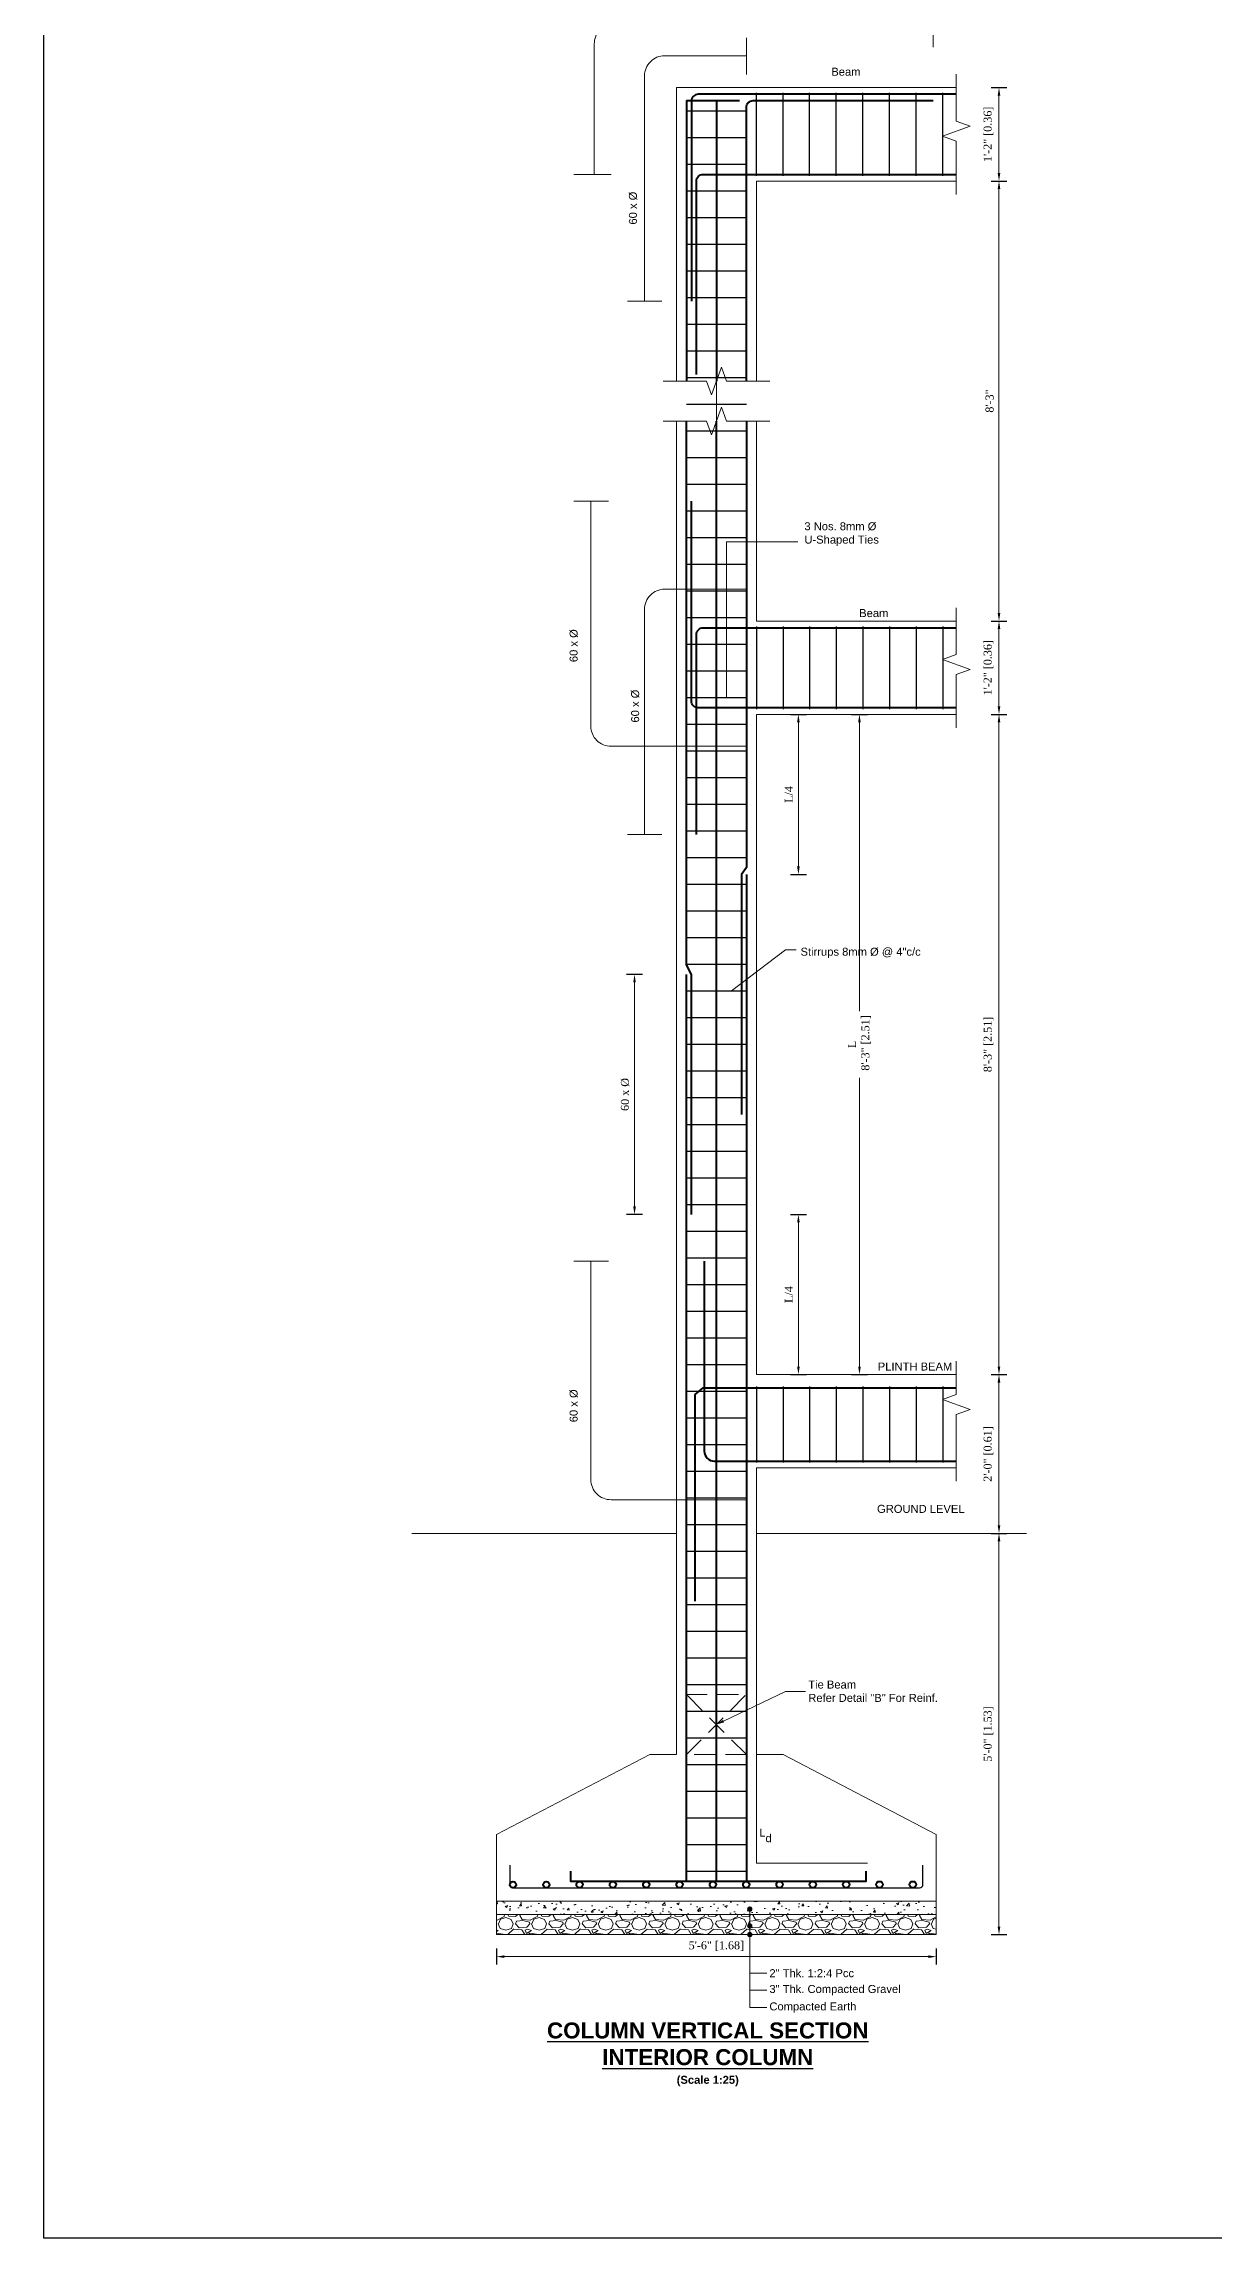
# Model space of a CAD drawing. Header units: feet. Extents: x 4160 to 31260, y -20219 to -1382.
# Drawn here: x 20557.9 to 20733.3, y -5559.2 to -5230.1 of the extents above; entities that cross this region are included whole.
import ezdxf
from ezdxf import colors
from ezdxf.entities.mleader import LeaderData, LeaderLine
from ezdxf.math import Vec2, Vec3

# ---------------------------------------------------------------- set-up
doc = ezdxf.new("R2010")
doc.units = ezdxf.units.FT
doc.header["$LTSCALE"] = 50
doc.header["$MEASUREMENT"] = 0
doc.header["$PDMODE"] = 34
doc.linetypes.add('HIDDEN', pattern=[0.375, 0.25, -0.125])
for name, color, linetype, lineweight in [('IES_WR_Dimension', 7, 'Continuous', 15), ('IES_WR_GL', 3, 'ORIGINAL_GL', 15), ('IES_WR_Hatch ANSI31', 8, 'Continuous', 15), ('IES_WR_Leader', 7, 'Continuous', 15), ('IES_WR_Rebar Concrete Line', 2, 'Continuous', 15), ('IES_WR_Rebar DIm Vertical', 7, 'Continuous', 9), ('IES_WR_Rebar-Main', 1, 'Continuous', 30), ('IES_WR_Stirrups', 6, 'Continuous', 25), ('IES_WR_Text Structure', 70, 'Continuous', 20), ('Reinforcement', 1, 'Continuous', 40), ('SES-REBARS', 1, 'Continuous', 40)]:
    doc.layers.add(name, color=color, linetype=linetype, lineweight=lineweight)
doc.layers.add('IES_WR_TEMPLATE-TITLE TEXT', color=7, linetype='Continuous')
doc.styles.add('arial', font='times.ttf')
doc.styles.add('Arial Annotation', font='arial.ttf', dxfattribs={"height": 0.06})
doc.styles.get("Standard").update_dxf_attribs({"font": 'arial.ttf'})
doc.linetypes.add('ORIGINAL_GL', pattern='A,10,-1,["V",Standard,S=2,R=180,X=1,Y=0],-1,0', length=12)
doc.dimstyles.new('SECS', dxfattribs={"dimtxt": 0.06, "dimasz": 0.06, "dimexe": 0.06, "dimexo": 0, "dimgap": 0.04, "dimtad": 1, "dimdec": 0, "dimzin": 3, "dimdsep": 46, "dimlunit": 4, "dimtxsty": 'arial', "dimcen": 1.25, "dimclrd": 256, "dimclrt": 3, "dimadec": 0, "dimazin": 0, "dimtfac": 1, "dimtdec": 0, "dimtix": 1, "dimtofl": 0, "dimtmove": 2, "dimatfit": 1, "dimfxl": 0.06, "dimfxlon": 1, "dimtolj": 1, "dimtzin": 0, "dimlwd": -1, "dimarcsym": 0})

# ---------------------------------------------------------------- blocks, each defined once
blk = doc.blocks.new('*D815')
at = {"layer": 'Defpoints', "color": 0, "ltscale": 10}
for p in [(20655.02, -5405.7), (20655.02, -5429.7), (20671.08, -5429.7)]:
    blk.add_point(p, dxfattribs=at)
at = {"layer": 'IES_WR_Dimension', "color": 0, "lineweight": -2, "ltscale": 10}
for p, q in [((20669.88, -5405.7), (20672.28, -5405.7)), ((20669.88, -5429.7), (20672.28, -5429.7))]:
    blk.add_line(p, q, dxfattribs=at)
at = {"layer": 'IES_WR_Dimension', "ltscale": 10}
blk.add_line((20671.08, -5406.9), (20671.08, -5428.5), dxfattribs=at)
for points in [[(20670.88, -5406.9), (20671.28, -5406.9), (20671.08, -5405.7)], [(20670.88, -5428.5), (20671.28, -5428.5), (20671.08, -5429.7)]]:
    blk.add_solid(points, dxfattribs=at)
at = {"layer": 'IES_WR_Dimension', "color": 3, "ltscale": 10, "insert": (20669.65, -5417.7), "char_height": 1.2, "attachment_point": 5, "rotation": 90, "style": 'arial'}
blk.add_mtext('\\A1;L/4', dxfattribs=at)
blk = doc.blocks.new('*D817')
at = {"layer": 'Defpoints', "color": 0, "ltscale": 10}
for p in [(20655.02, -5330.7), (20671.08, -5330.7), (20655.02, -5354.7)]:
    blk.add_point(p, dxfattribs=at)
at = {"layer": 'IES_WR_Dimension', "color": 0, "lineweight": -2, "ltscale": 10}
for p, q in [((20669.88, -5330.7), (20672.28, -5330.7)), ((20669.88, -5354.7), (20672.28, -5354.7))]:
    blk.add_line(p, q, dxfattribs=at)
at = {"layer": 'IES_WR_Dimension', "ltscale": 10}
blk.add_line((20671.08, -5353.5), (20671.08, -5331.9), dxfattribs=at)
for points in [[(20670.88, -5331.9), (20671.28, -5331.9), (20671.08, -5330.7)], [(20670.88, -5353.5), (20671.28, -5353.5), (20671.08, -5354.7)]]:
    blk.add_solid(points, dxfattribs=at)
at = {"layer": 'IES_WR_Dimension', "color": 3, "ltscale": 10, "insert": (20669.65, -5342.7), "char_height": 1.2, "attachment_point": 5, "rotation": 90, "style": 'arial'}
blk.add_mtext('\\A1;L/4', dxfattribs=at)
blk = doc.blocks.new('*D819')
at = {"layer": 'Defpoints', "color": 0, "ltscale": 10}
for p in [(20646.49, -5369.7), (20654.27, -5369.7), (20655.02, -5405.7)]:
    blk.add_point(p, dxfattribs=at)
at = {"layer": 'IES_WR_Dimension', "color": 0, "lineweight": -2, "ltscale": 10}
for p, q in [((20647.69, -5369.7), (20645.29, -5369.7)), ((20647.69, -5405.7), (20645.29, -5405.7))]:
    blk.add_line(p, q, dxfattribs=at)
at = {"layer": 'IES_WR_Dimension', "ltscale": 10}
blk.add_line((20646.49, -5404.5), (20646.49, -5370.9), dxfattribs=at)
for points in [[(20646.29, -5370.9), (20646.69, -5370.9), (20646.49, -5369.7)], [(20646.29, -5404.5), (20646.69, -5404.5), (20646.49, -5405.7)]]:
    blk.add_solid(points, dxfattribs=at)
at = {"layer": 'IES_WR_Dimension', "color": 3, "ltscale": 10, "insert": (20645.07, -5387.7), "char_height": 1.2, "attachment_point": 5, "rotation": 90, "style": 'arial'}
blk.add_mtext('\\A1;60 x %%C', dxfattribs=at)
blk = doc.blocks.new('*D821')
at = {"layer": 'Defpoints', "color": 0, "ltscale": 10}
for p in [(20675.75, -5330.7), (20680.24, -5330.7), (20671.46, -5429.7)]:
    blk.add_point(p, dxfattribs=at)
at = {"layer": 'IES_WR_Dimension', "color": 0, "lineweight": -2, "ltscale": 10}
for p, q in [((20679.04, -5330.7), (20681.44, -5330.7)), ((20679.04, -5429.7), (20681.44, -5429.7))]:
    blk.add_line(p, q, dxfattribs=at)
at = {"layer": 'IES_WR_Dimension', "ltscale": 10}
for p, q in [((20680.24, -5331.9), (20680.24, -5375.19)), ((20680.24, -5428.5), (20680.24, -5385.21))]:
    blk.add_line(p, q, dxfattribs=at)
for points in [[(20680.04, -5331.9), (20680.44, -5331.9), (20680.24, -5330.7)], [(20680.04, -5428.5), (20680.44, -5428.5), (20680.24, -5429.7)]]:
    blk.add_solid(points, dxfattribs=at)
at = {"layer": 'IES_WR_Dimension', "color": 3, "ltscale": 10, "insert": (20680.24, -5380.2), "char_height": 1.2, "attachment_point": 5, "rotation": 90, "style": 'arial'}
blk.add_mtext('\\A1;L\\P 8\'-3" [2.51]', dxfattribs=at)
blk = doc.blocks.new('*D823')
at = {"layer": 'Defpoints', "color": 0}
for p in [(20625.77, -5513.7), (20691.77, -5513.7), (20691.77, -5517.01)]:
    blk.add_point(p, dxfattribs=at)
at = {"layer": 'IES_WR_Dimension', "color": 0, "lineweight": -2}
for p, q in [((20625.77, -5515.81), (20625.77, -5518.21)), ((20691.77, -5515.81), (20691.77, -5518.21))]:
    blk.add_line(p, q, dxfattribs=at)
at = {"layer": 'IES_WR_Dimension'}
blk.add_line((20626.97, -5517.01), (20690.57, -5517.01), dxfattribs=at)
for points in [[(20626.97, -5516.81), (20626.97, -5517.21), (20625.77, -5517.01)], [(20690.57, -5516.81), (20690.57, -5517.21), (20691.77, -5517.01)]]:
    blk.add_solid(points, dxfattribs=at)
at = {"layer": 'IES_WR_Dimension', "color": 3, "insert": (20658.77, -5515.43), "char_height": 1.2, "attachment_point": 5, "style": 'arial'}
blk.add_mtext('\\A1;5\'-6" [1.68]', dxfattribs=at)
blk = doc.blocks.new('REBAR CUT')
at = {"layer": 'Reinforcement'}
blk.add_circle((0, 0), 0.024, dxfattribs=at)
blk = doc.blocks.new('*U351')
at = {"xscale": 20, "yscale": 20, "zscale": 20, "rotation": 359.9813731631402}
blk.add_blockref('REBAR CUT', (0, 0), dxfattribs=at)
blk = doc.blocks.new('*U344')
at = {"color": 0, "linetype": 'ByBlock', "lineweight": -2, "transparency": 16777216, "rotation": 0.0186268368374258}
for p in [(616.11, 100.88), (621.11, 100.88), (626.11, 100.89), (631.11, 100.89), (636.11, 100.89), (641.11, 100.89), (646.11, 100.89), (651.11, 100.89), (656.11, 100.9), (661.11, 100.9), (666.11, 100.9), (671.11, 100.9), (676.11, 100.9)]:
    blk.add_blockref('*U351', p, dxfattribs=at)
blk = doc.blocks.new('_Dot')
at = {"color": 0, "linetype": 'ByBlock', "lineweight": -2}
blk.add_line((-0.5, 0), (-1, 0), dxfattribs=at)
at = {"color": 0, "linetype": 'ByBlock', "const_width": 0.5}
blk.add_lwpolyline([(-0.25, 0, 1), (0.25, 0, 1)], format="xyb", close=True, dxfattribs=at)
blk = doc.blocks.new('*D825')
at = {"layer": 'Defpoints', "color": 0}
for p in [(20652.77, -5453.53), (20652.77, -5513.7), (20701.18, -5513.7)]:
    blk.add_point(p, dxfattribs=at)
at = {"layer": 'IES_WR_Dimension', "color": 0, "lineweight": -2}
for p, q in [((20699.98, -5453.53), (20702.38, -5453.53)), ((20699.98, -5513.7), (20702.38, -5513.7))]:
    blk.add_line(p, q, dxfattribs=at)
at = {"layer": 'IES_WR_Dimension'}
blk.add_line((20701.18, -5454.73), (20701.18, -5512.5), dxfattribs=at)
for points in [[(20700.98, -5454.73), (20701.38, -5454.73), (20701.18, -5453.53)], [(20700.98, -5512.5), (20701.38, -5512.5), (20701.18, -5513.7)]]:
    blk.add_solid(points, dxfattribs=at)
at = {"layer": 'IES_WR_Dimension', "color": 3, "insert": (20699.6, -5483.62), "char_height": 1.2, "attachment_point": 5, "rotation": 90, "style": 'arial'}
blk.add_mtext('\\A1;5\'-0" [1.53]', dxfattribs=at)
blk = doc.blocks.new('*D827')
at = {"layer": 'Defpoints', "color": 0}
for p in [(20694.77, -5429.7), (20701.18, -5429.7), (20652.77, -5453.53)]:
    blk.add_point(p, dxfattribs=at)
at = {"layer": 'IES_WR_Dimension', "color": 0, "lineweight": -2}
for p, q in [((20699.98, -5429.7), (20702.38, -5429.7)), ((20699.98, -5453.53), (20702.38, -5453.53))]:
    blk.add_line(p, q, dxfattribs=at)
at = {"layer": 'IES_WR_Dimension'}
blk.add_line((20701.18, -5452.33), (20701.18, -5430.9), dxfattribs=at)
for points in [[(20700.98, -5430.9), (20701.38, -5430.9), (20701.18, -5429.7)], [(20700.98, -5452.33), (20701.38, -5452.33), (20701.18, -5453.53)]]:
    blk.add_solid(points, dxfattribs=at)
at = {"layer": 'IES_WR_Dimension', "color": 3, "insert": (20699.6, -5441.62), "char_height": 1.2, "attachment_point": 5, "rotation": 90, "style": 'arial'}
blk.add_mtext('\\A1;2\'-0" [0.61]', dxfattribs=at)
blk = doc.blocks.new('*D829')
at = {"layer": 'Defpoints', "color": 0}
for p in [(20694.77, -5330.7), (20701.18, -5330.7), (20694.77, -5429.7)]:
    blk.add_point(p, dxfattribs=at)
at = {"layer": 'IES_WR_Dimension', "color": 0, "lineweight": -2}
for p, q in [((20699.98, -5330.7), (20702.38, -5330.7)), ((20699.98, -5429.7), (20702.38, -5429.7))]:
    blk.add_line(p, q, dxfattribs=at)
at = {"layer": 'IES_WR_Dimension'}
blk.add_line((20701.18, -5428.5), (20701.18, -5331.9), dxfattribs=at)
for points in [[(20700.98, -5331.9), (20701.38, -5331.9), (20701.18, -5330.7)], [(20700.98, -5428.5), (20701.38, -5428.5), (20701.18, -5429.7)]]:
    blk.add_solid(points, dxfattribs=at)
at = {"layer": 'IES_WR_Dimension', "color": 3, "insert": (20699.6, -5380.2), "char_height": 1.2, "attachment_point": 5, "rotation": 90, "style": 'arial'}
blk.add_mtext('\\A1;8\'-3" [2.51]', dxfattribs=at)
blk = doc.blocks.new('*D831')
at = {"layer": 'Defpoints', "color": 0}
for p in [(20694.77, -5316.7), (20701.18, -5316.7), (20694.77, -5330.7)]:
    blk.add_point(p, dxfattribs=at)
at = {"layer": 'IES_WR_Dimension', "color": 0, "lineweight": -2}
for p, q in [((20699.98, -5316.7), (20702.38, -5316.7)), ((20699.98, -5330.7), (20702.38, -5330.7))]:
    blk.add_line(p, q, dxfattribs=at)
at = {"layer": 'IES_WR_Dimension'}
blk.add_line((20701.18, -5329.5), (20701.18, -5317.9), dxfattribs=at)
for points in [[(20700.98, -5317.9), (20701.38, -5317.9), (20701.18, -5316.7)], [(20700.98, -5329.5), (20701.38, -5329.5), (20701.18, -5330.7)]]:
    blk.add_solid(points, dxfattribs=at)
at = {"layer": 'IES_WR_Dimension', "color": 3, "insert": (20699.6, -5323.7), "char_height": 1.2, "attachment_point": 5, "rotation": 90, "style": 'arial'}
blk.add_mtext('\\A1;1\'-2" [0.36]', dxfattribs=at)
blk = doc.blocks.new('*D833')
at = {"layer": 'Defpoints', "color": 0}
for p in [(20694.77, -5250.7), (20701.18, -5250.7), (20694.77, -5316.7)]:
    blk.add_point(p, dxfattribs=at)
at = {"layer": 'IES_WR_Dimension', "color": 0, "lineweight": -2}
for p, q in [((20699.98, -5250.7), (20702.38, -5250.7)), ((20699.98, -5316.7), (20702.38, -5316.7))]:
    blk.add_line(p, q, dxfattribs=at)
at = {"layer": 'IES_WR_Dimension'}
blk.add_line((20701.18, -5315.5), (20701.18, -5251.9), dxfattribs=at)
for points in [[(20700.98, -5251.9), (20701.38, -5251.9), (20701.18, -5250.7)], [(20700.98, -5315.5), (20701.38, -5315.5), (20701.18, -5316.7)]]:
    blk.add_solid(points, dxfattribs=at)
at = {"layer": 'IES_WR_Dimension', "color": 3, "insert": (20699.77, -5283.7), "char_height": 1.2, "attachment_point": 5, "rotation": 90, "style": 'arial'}
blk.add_mtext('\\A1;8\'-3"', dxfattribs=at)
blk = doc.blocks.new('*D835')
at = {"layer": 'Defpoints', "color": 0}
for p in [(20694.77, -5236.7), (20701.18, -5236.7), (20694.77, -5250.7)]:
    blk.add_point(p, dxfattribs=at)
at = {"layer": 'IES_WR_Dimension', "color": 0, "lineweight": -2}
for p, q in [((20699.98, -5236.7), (20702.38, -5236.7)), ((20699.98, -5250.7), (20702.38, -5250.7))]:
    blk.add_line(p, q, dxfattribs=at)
at = {"layer": 'IES_WR_Dimension'}
blk.add_line((20701.18, -5249.5), (20701.18, -5237.9), dxfattribs=at)
for points in [[(20700.98, -5237.9), (20701.38, -5237.9), (20701.18, -5236.7)], [(20700.98, -5249.5), (20701.38, -5249.5), (20701.18, -5250.7)]]:
    blk.add_solid(points, dxfattribs=at)
at = {"layer": 'IES_WR_Dimension', "color": 3, "insert": (20699.6, -5243.7), "char_height": 1.2, "attachment_point": 5, "rotation": 90, "style": 'arial'}
blk.add_mtext('\\A1;1\'-2" [0.36]', dxfattribs=at)
blk = doc.blocks.new('*U345')
at = {"layer": 'IES_WR_Stirrups'}
blk.add_lwpolyline([(0, 4.5), (0, -4.5)], dxfattribs=at)
blk = doc.blocks.new('*U346')
at = {"layer": 'IES_WR_Rebar Concrete Line', "color": 0, "linetype": 'ByBlock', "lineweight": -2, "transparency": 16777216, "rotation": 90}
for p in [(20658.77, -5240.18), (20658.77, -5244.18), (20658.77, -5248.18), (20658.77, -5252.18), (20658.77, -5256.18), (20658.77, -5260.18), (20658.77, -5264.18), (20658.77, -5268.18), (20658.77, -5272.18), (20658.77, -5276.18), (20658.77, -5280.18), (20658.77, -5284.18), (20658.77, -5288.18), (20658.77, -5292.18), (20658.77, -5296.18), (20658.77, -5300.18), (20658.77, -5304.18), (20658.77, -5308.18), (20658.77, -5312.18), (20658.77, -5316.18), (20658.77, -5320.18), (20658.77, -5324.18), (20658.77, -5328.18), (20658.77, -5332.18), (20658.77, -5336.18), (20658.77, -5340.18), (20658.77, -5344.18), (20658.77, -5348.18), (20658.77, -5352.18), (20658.77, -5356.18), (20658.77, -5360.18), (20658.77, -5364.18), (20658.77, -5368.18), (20658.77, -5372.18), (20658.77, -5376.18), (20658.77, -5380.18), (20658.77, -5384.18), (20658.77, -5388.18), (20658.77, -5392.18), (20658.77, -5396.18), (20658.77, -5400.18), (20658.77, -5404.18), (20658.77, -5408.18), (20658.77, -5412.18), (20658.77, -5416.18), (20658.77, -5420.18), (20658.77, -5424.18), (20658.77, -5428.18), (20658.77, -5432.18), (20658.77, -5436.18), (20658.77, -5440.18), (20658.77, -5444.18), (20658.77, -5448.18), (20658.77, -5452.18), (20658.77, -5456.18), (20658.77, -5460.18), (20658.77, -5464.18), (20658.77, -5468.18), (20658.77, -5472.18), (20658.77, -5476.18), (20658.77, -5480.18), (20658.77, -5484.18), (20658.77, -5488.18), (20658.77, -5492.18), (20658.77, -5496.18), (20658.77, -5500.18), (20658.77, -5504.18)]:
    blk.add_blockref('*U345', p, dxfattribs=at)

msp = doc.modelspace()

# ---------------------------------------------------------------- hatches: boundary and pattern name
at = {"layer": 'IES_WR_Hatch ANSI31'}
h = msp.add_hatch(dxfattribs=at)
h.set_pattern_fill('AR-CONC', color=256, scale=0.025)
h.set_pattern_definition([(50, (20012.1372, -5607.1023), (3.586301, -0.313761), [0.375, -4.125]), (355, (20012.1372, -5607.1023), (-0.693757, 3.76096), [0.3, -3.3]), (100.45144, (20012.436, -5607.1284), (2.892544, 3.4472), [0.3187, -3.50571]), (46.1842, (20012.1372, -5606.1023), (5.336207, -0.827596), [0.5625, -6.1875]), (96.6356, (20012.582, -5606.171), (4.67331, 4.870593), [0.47805, -5.25857]), (351.1842, (20012.137, -5606.102), (4.67331, 4.870593), [0.45, -4.95]), (21, (20012.6372, -5606.3523), (2.984535, -2.013094), [0.375, -4.125]), (326, (20012.6372, -5606.3523), (1.216577, 3.62575), [0.3, -3.3]), (71.45144, (20012.886, -5606.52), (4.201112, 1.612656), [0.3187, -3.50571]), (37.5, (20012.1372, -5607.1023), (0.0607993, 1.6644693), [0, -3.26, 0, -3.35, 0, -3.3125]), (7.5, (20012.1372, -5607.1023), (1.3153477, 1.9720586), [0, -1.91, 0, -3.185, 0, -1.2625]), (327.5, (20011.0222, -5607.1023), (2.6691122, -0.1127744), [0, -1.25, 0, -3.9, 0, -5.175]), (317.5, (20010.5222, -5607.1023), (2.915931, 0.500525), [0, -1.625, 0, -2.59, 0, -3.675])])
h.paths.add_polyline_path([(20625.77, -5508.7), (20625.77, -5510.7), (20691.77, -5510.7), (20691.77, -5508.7)])
h = msp.add_hatch(dxfattribs=at)
h.set_pattern_fill('GRAVEL', color=256, scale=0.25)
h.set_pattern_definition([(228.01279, (20015.73724, -5602.10225), (-40, -45), [0.67268, -66.59544]), (184.96974, (20015.28724, -5602.60225), (60, 5), [1.15434, -114.279624]), (132.510447, (20014.13724, -5602.70225), (50, -55), [0.81394, -80.580163]), (267.27369, (20012.18724, -5603.95225), (5, 100), [1.05119, -104.06779]), (292.833654, (20012.13724, -5605.00225), (-25, 60), [1.030775, -102.046866]), (357.27369, (20012.53724, -5605.95225), (-100, 5), [1.05119, -104.06779]), (37.69424, (20013.58724, -5606.00225), (-65, -50), [1.390145, -137.624243]), (72.255328, (20014.68724, -5605.15225), (35, 110), [1.31244, -129.931607]), (121.429566, (20015.08724, -5603.90225), (-40, 65), [1.05475, -104.420366]), (175.23636, (20014.53724, -5603.00225), (55, -5), [1.20416, -59.003813]), (222.397438, (20013.33724, -5602.90225), (-60, -55), [1.55724, -154.166875]), (138.814075, (20017.13724, -5604.00225), (-35, 30), [0.531505, -52.619224]), (171.469234, (20016.73724, -5603.65225), (65, -10), [1.011185, -100.107557]), (225, (20015.7372, -5603.5023), (-6e-16, -5), [0.707105, -6.363963]), (203.19859, (20015.38724, -5602.90225), (25, 10), [0.38079, -37.698076]), (291.80141, (20015.0372, -5603.05225), (-5, 15), [0.538515, -26.38731]), (30.96376, (20015.2372, -5603.55225), (15, 10), [0.874645, -28.280114]), (161.56505, (20015.9872, -5603.1023), (10, -5), [0.632455, -15.178933]), (16.38954, (20012.13724, -5603.05225), (50, 15), [0.886, -87.714226]), (70.346176, (20012.98724, -5602.80225), (-20, -55), [0.743305, -73.58704]), (293.19859, (20015.98724, -5602.10225), (-10, 25), [0.761575, -37.31729]), (343.61046, (20016.28724, -5602.80225), (-50, 15), [0.886, -87.714226]), (339.44395, (20012.13724, -5606.15225), (-25, 10), [0.8544, -41.86562]), (294.77514, (20012.93724, -5606.45225), (-25, 55), [0.71589, -70.873215]), (66.80141, (20016.03724, -5607.10225), (10, 25), [0.761575, -37.31729]), (17.354025, (20016.33724, -5606.40225), (-65, -20), [0.838155, -82.977118]), (69.44395, (20013.58724, -5607.10225), (-10, -25), [0.4272, -42.29282]), (101.30993, (20015.7372, -5607.1023), (-5, 20), [0.25495, -25.240148]), (165.96376, (20015.6872, -5606.8523), (15, -5), [1.030775, -19.584753]), (186.009006, (20014.68724, -5606.60225), (50, 5), [0.95525, -94.569616]), (303.69007, (20015.2372, -5604.0023), (-5, 10), [0.72111, -17.306646]), (353.157227, (20015.63724, -5604.60225), (85, -10), [1.25897, -124.637813]), (60.945396, (20016.88724, -5604.75225), (-20, -35), [0.51478, -50.96337]), (90, (20017.137, -5604.3023), (-5, 5), [0.3, -4.7]), (120.25644, (20014.58724, -5606.45225), (20, -35), [0.69462, -68.7676]), (48.01279, (20014.23724, -5605.85225), (40, 45), [1.34536, -65.92276]), (0, (20015.137, -5604.8523), (5, 5), [1.3, -3.7]), (325.304846, (20016.43724, -5604.85225), (50, -35), [0.79057, -78.26637]), (254.0546, (20017.08724, -5605.30225), (-5, -20), [0.72801, -35.67254]), (207.645975, (20016.88724, -5606.00225), (-95, -50), [1.185325, -117.34737]), (175.42608, (20015.83724, -5606.55225), (-65, 5), [1.253995, -124.145367])])
h.paths.add_polyline_path([(20625.77, -5510.7), (20625.77, -5513.7), (20691.77, -5513.7), (20691.77, -5510.7)])

# ---------------------------------------------------------------- linework, layer by layer
msp.add_lwpolyline([(20557.86, -4450.23), (21588.11, -4450.23), (21588.11, -5559.22), (20557.86, -5559.22)], close=True)
at = {"layer": 'IES_WR_Dimension'}
msp.add_lwpolyline([(20664.77, -5486.7), (20664.77, -5503.01), (20681.43, -5503.01)], dxfattribs=at)
at = {"layer": 'IES_WR_GL', "ltscale": 0.05}
for points in [[(20613.09, -5453.53), (20652.77, -5453.53)], [(20664.77, -5453.53), (20705.33, -5453.53)]]:
    msp.add_lwpolyline(points, dxfattribs=at)
at = {"layer": 'IES_WR_Rebar Concrete Line'}
for p, q in [((20652.77, -5236.7), (20652.77, -5280.7)), ((20652.77, -5236.7), (20694.77, -5236.7)), ((20664.77, -5236.7), (20694.77, -5236.7)), ((20664.77, -5250.7), (20694.77, -5250.7)), ((20664.77, -5250.7), (20664.77, -5280.7)), ((20652.77, -5453.53), (20652.77, -5286.7)), ((20664.77, -5316.7), (20664.77, -5286.7)), ((20664.77, -5316.7), (20694.77, -5316.7)), ((20664.77, -5429.7), (20664.77, -5330.7)), ((20664.77, -5330.7), (20694.77, -5330.7)), ((20664.77, -5330.7), (20694.77, -5330.7)), ((20664.77, -5429.7), (20694.77, -5429.7)), ((20664.77, -5486.7), (20664.77, -5443.7)), ((20664.77, -5443.7), (20694.77, -5443.7))]:
    msp.add_line(p, q, dxfattribs=at)
for points in [[(20694.77, -5252.7), (20694.77, -5244.7), (20692.71, -5243.95), (20696.83, -5242.45), (20694.77, -5241.7), (20694.77, -5234.7)], [(20658.77, -5504.18), (20658.77, -5238.65)], [(20650.77, -5280.7), (20657.27, -5280.7), (20658.02, -5282.76), (20659.52, -5278.64), (20660.27, -5280.7), (20666.77, -5280.7)], [(20666.77, -5286.7), (20660.27, -5286.7), (20659.52, -5284.64), (20658.02, -5288.76), (20657.27, -5286.7), (20650.77, -5286.7)], [(20694.77, -5314.7), (20694.77, -5321.7), (20692.71, -5322.45), (20696.83, -5323.95), (20694.77, -5324.7), (20694.77, -5332.7)], [(20694.77, -5427.7), (20694.77, -5432.7), (20692.71, -5433.45), (20696.83, -5434.95), (20694.77, -5435.7), (20694.77, -5445.7)], [(20652.77, -5453.53), (20652.77, -5486.7), (20648.77, -5486.7), (20625.77, -5498.7), (20625.77, -5508.7), (20691.77, -5508.7), (20691.77, -5498.7), (20668.77, -5486.7), (20664.77, -5486.7), (20664.77, -5453.53)], [(20625.77, -5508.7), (20691.77, -5508.7)], [(20625.77, -5508.7), (20625.77, -5513.7)], [(20691.77, -5513.7), (20691.77, -5508.7)], [(20625.77, -5510.7), (20691.77, -5510.7)], [(20625.77, -5513.7), (20691.77, -5513.7)]]:
    msp.add_lwpolyline(points, dxfattribs=at)
at = {"layer": 'IES_WR_Rebar Concrete Line', "linetype": 'HIDDEN', "ltscale": 0.25}
msp.add_lwpolyline([(20663.27, -5486.7), (20654.27, -5486.7), (20654.27, -5477.7), (20663.27, -5477.7)], close=True, dxfattribs=at)
for points in [[(20663.27, -5486.7), (20654.27, -5477.7)], [(20654.27, -5486.7), (20663.27, -5477.7)]]:
    msp.add_lwpolyline(points, dxfattribs=at)
at = {"layer": 'IES_WR_Rebar DIm Vertical', "ltscale": 10}
for p, q in [((20691.28, -5230.62), (20691.28, -5225.86)), ((20663.27, -5234.75), (20663.27, -5229.21)), ((20642.97, -5249.7), (20637.37, -5249.7)), ((20650.61, -5268.7), (20645.42, -5268.7)), ((20642.57, -5298.7), (20637.38, -5298.7)), ((20650.61, -5348.7), (20645.42, -5348.7)), ((20642.57, -5412.7), (20637.38, -5412.7))]:
    msp.add_line(p, q, dxfattribs=at)
for points in [[(20640.45, -5249.7), (20640.45, -5230.16, -0.414214), (20643.48, -5227.13), (20688.53, -5227.13)], [(20647.99, -5268.7), (20647.99, -5234.94, -0.414214), (20651.01, -5231.92), (20663.27, -5231.92)], [(20639.94, -5298.7), (20639.94, -5332.46, 0.414214), (20642.97, -5335.48), (20655.23, -5335.48)], [(20647.99, -5348.7), (20647.99, -5314.94, -0.414214), (20651.01, -5311.92), (20663.27, -5311.92)], [(20639.94, -5412.7), (20639.94, -5445.46, 0.414214), (20642.97, -5448.48), (20655.23, -5448.48)]]:
    msp.add_lwpolyline(points, format="xyb", dxfattribs=at)
at = {"layer": 'IES_WR_Rebar-Main'}
msp.add_lwpolyline([(20627.77, -5503.31), (20627.77, -5506.2, 0.414214), (20628.27, -5506.7), (20689.27, -5506.7, 0.414214), (20689.77, -5506.2), (20689.77, -5503.31)], format="xyb", dxfattribs=at)
at = {"layer": 'IES_WR_Stirrups'}
for p, q in [((20664.77, -5249.9), (20664.77, -5237.5)), ((20668.77, -5249.9), (20668.77, -5237.5)), ((20672.77, -5249.9), (20672.77, -5237.5)), ((20676.77, -5249.9), (20676.77, -5237.5)), ((20680.77, -5249.9), (20680.77, -5237.5)), ((20684.77, -5249.9), (20684.77, -5237.5)), ((20688.77, -5249.9), (20688.77, -5237.5)), ((20692.77, -5249.9), (20692.77, -5237.5)), ((20664.77, -5317.5), (20664.77, -5329.9)), ((20668.77, -5317.5), (20668.77, -5329.9)), ((20672.77, -5317.5), (20672.77, -5329.9)), ((20676.77, -5317.5), (20676.77, -5329.9)), ((20680.77, -5317.5), (20680.77, -5329.9)), ((20684.77, -5317.5), (20684.77, -5329.9)), ((20688.77, -5317.5), (20688.77, -5329.9)), ((20692.77, -5317.5), (20692.77, -5329.9)), ((20664.77, -5431.5), (20664.77, -5442.9)), ((20668.77, -5431.5), (20668.77, -5442.9)), ((20672.77, -5431.5), (20672.77, -5442.9)), ((20676.77, -5431.5), (20676.77, -5442.9)), ((20680.77, -5431.5), (20680.77, -5442.9)), ((20684.77, -5431.5), (20684.77, -5442.9)), ((20688.77, -5431.5), (20688.77, -5442.9)), ((20692.77, -5431.5), (20692.77, -5442.9))]:
    msp.add_line(p, q, dxfattribs=at)
at = {"layer": 'SES-REBARS', "ltscale": 10}
for p, q in [((20658.77, -5238.65), (20658.77, -5280.7)), ((20658.77, -5429.7), (20658.77, -5286.7)), ((20656.96, -5412.7), (20656.96, -5441.2)), ((20658.77, -5505.68), (20658.77, -5429.7)), ((20658.46, -5442.7), (20694.77, -5442.7))]:
    msp.add_line(p, q, dxfattribs=at)
for points in [[(20654.27, -5238.65), (20654.27, -5280.7)], [(20654.27, -5238.65), (20662.26, -5238.65)], [(20655.02, -5405.7), (20655.02, -5369.7), (20654.27, -5368.27), (20654.27, -5286.7)], [(20663.27, -5286.7), (20663.27, -5353.67)], [(20663.27, -5353.67), (20662.52, -5354.7), (20662.52, -5390.7)], [(20663.27, -5354.7), (20663.27, -5429.7)], [(20654.27, -5429.7), (20654.27, -5369.7)], [(20636.88, -5504.18), (20636.88, -5505.68), (20654.27, -5505.68), (20654.27, -5429.7)], [(20663.27, -5429.7), (20663.27, -5505.68), (20681.27, -5505.68), (20681.27, -5504.18)], [(20655.61, -5463.7), (20655.61, -5432.71), (20656.78, -5431.7), (20694.77, -5431.7)], [(20654.27, -5505.68), (20663.27, -5505.68)]]:
    msp.add_lwpolyline(points, dxfattribs=at)
for points in [[(20694.77, -5237.7), (20656.03, -5237.7, 0.414214), (20655.02, -5238.71), (20655.02, -5268.7)], [(20663.27, -5280.7), (20663.27, -5239.66, -0.414214), (20664.28, -5238.65), (20691.28, -5238.65)], [(20655.77, -5279.7), (20655.77, -5250.71, -0.414214), (20656.78, -5249.7), (20694.77, -5249.7)], [(20694.77, -5329.7), (20656.03, -5329.7, -0.414214), (20655.02, -5328.69), (20655.02, -5298.7)], [(20655.77, -5348.7), (20655.77, -5318.71, -0.414214), (20656.78, -5317.7), (20694.77, -5317.7)]]:
    msp.add_lwpolyline(points, format="xyb", dxfattribs=at)
msp.add_arc((20658.46, -5441.2), 1.5, 180, 270, dxfattribs=at)

# ---------------------------------------------------------------- block references
msp.add_blockref('*U344', (20012.14, -5607.1))
at = {"layer": 'IES_WR_Rebar Concrete Line'}
msp.add_blockref('*U346', (0, 0), dxfattribs=at)

# ---------------------------------------------------------------- texts
at = {"layer": 'IES_WR_TEMPLATE-TITLE TEXT', "insert": (20626.79, -5526.88), "char_height": 2.4, "width": 61.3817, "attachment_point": 1, "style": 'Arial Annotation'}
msp.add_mtext('\\pxqc;{\\fArial|b1|i0|c0|p34;\\LCOLUMN VERTICAL SECTION\\PINTERIOR COLUMN\\P\\H0.5x;\\l(Scale 1:25)}', dxfattribs=at)
at = {"layer": 'IES_WR_Text Structure', "ltscale": 10, "style": 'Arial Annotation'}
for s, p in [('Beam', (20676.02, -5234.91)), ('Beam', (20680.2, -5316.1)), ('Stirrups 8mm %%C @ 4"c/c', (20671.4, -5366.89)), ('PLINTH BEAM', (20682.99, -5429.1))]:
    msp.add_text(s, height=1.2, dxfattribs=at).set_placement(p)
for p in [(20646.85, -5257.23), (20637.95, -5322.86), (20647.18, -5331.92), (20637.95, -5436.86)]:
    msp.add_text('60 x %%C', height=1.2, rotation=90, dxfattribs=at).set_placement(p)
at = {"layer": 'IES_WR_Text Structure', "ltscale": 10, "insert": (20671.98, -5301.88), "char_height": 1.2, "attachment_point": 1, "style": 'Arial Annotation'}
msp.add_mtext('3 Nos. 8mm %%C\\PU-Shaped Ties', dxfattribs=at)
at = {"layer": 'IES_WR_Text Structure', "insert": (20682.88, -5449.25), "char_height": 1.2, "width": 13.8698, "attachment_point": 1, "line_spacing_factor": 2.308213, "style": 'Arial Annotation'}
msp.add_mtext('GROUND LEVEL', dxfattribs=at)
at = {"layer": 'IES_WR_Text Structure', "insert": (20666.14, -5498.82), "char_height": 1.2, "attachment_point": 5, "style": 'Arial Annotation'}
msp.add_mtext('\\A1;L{\\S^ d;}', dxfattribs=at)

# ---------------------------------------------------------------- dimensions: what is measured, and where the dimension line sits
at = {"layer": 'IES_WR_Dimension'}
for base, p1, p2, picture, middle in [((20701.18, -5236.7), (20694.77, -5250.7), (20694.77, -5236.7), '*D835', (20699.6, -5243.7)), ((20701.18, -5316.7), (20694.77, -5330.7), (20694.77, -5316.7), '*D831', (20699.6, -5323.7)), ((20701.18, -5330.7), (20694.77, -5429.7), (20694.77, -5330.7), '*D829', (20699.6, -5380.2)), ((20701.18, -5429.7), (20652.77, -5453.53), (20694.77, -5429.7), '*D827', (20699.6, -5441.62)), ((20701.18, -5513.7), (20652.77, -5453.53), (20652.77, -5513.7), '*D825', (20699.6, -5483.62))]:
    dim = msp.add_linear_dim(base=base, p1=p1, p2=p2, angle=90, dimstyle='SECS', override={"dimscale": 0, "dimtix": 1, "dimtofl": 0, "dimtmove": 2, "dimatfit": 1}, dxfattribs=at)
    dim.commit()
    dim.dimension.update_dxf_attribs({"geometry": picture, "text_midpoint": middle})
dim = msp.add_linear_dim(base=(20701.18, -5250.7), p1=(20694.77, -5316.7), p2=(20694.77, -5250.7), angle=90, text='8\'-3"', dimstyle='SECS', override={"dimscale": 0, "dimtix": 1, "dimtofl": 0, "dimtmove": 2, "dimatfit": 1}, dxfattribs=at)
dim.commit()
dim.dimension.update_dxf_attribs({"geometry": '*D833', "text_midpoint": (20699.77, -5283.7)})
at = {"layer": 'IES_WR_Dimension', "ltscale": 10}
for base, p1, p2, angle, text, picture, middle in [((20671.08, -5330.7), (20655.02, -5354.7), (20655.02, -5330.7), 270, 'L/4', '*D817', (20669.65, -5342.7)), ((20646.49, -5369.7), (20655.02, -5405.7), (20654.27, -5369.7), 90, '60 x %%C', '*D819', (20645.07, -5387.7)), ((20671.08, -5429.7), (20655.02, -5405.7), (20655.02, -5429.7), 90, 'L/4', '*D815', (20669.65, -5417.7))]:
    dim = msp.add_linear_dim(base=base, p1=p1, p2=p2, angle=angle, text=text, dimstyle='SECS', override={"dimscale": 0, "dimtix": 1, "dimtofl": 0, "dimtmove": 2, "dimatfit": 1}, dxfattribs=at)
    dim.commit()
    dim.dimension.update_dxf_attribs({"geometry": picture, "text_midpoint": middle})
dim = msp.add_linear_dim(base=(20680.24, -5330.7), p1=(20671.46, -5429.7), p2=(20675.75, -5330.7), angle=90, text='L\\P <>', dimstyle='SECS', override={"dimscale": 0, "dimtix": 1, "dimtofl": 0, "dimtmove": 2, "dimatfit": 1}, dxfattribs=at)
dim.commit()
dim.dimension.update_dxf_attribs({"geometry": '*D821', "text_midpoint": (20680.24, -5380.2), "dimtype": 160})
at = {"layer": 'IES_WR_Dimension'}
dim = msp.add_linear_dim(base=(20691.77, -5517.01), p1=(20625.77, -5513.7), p2=(20691.77, -5513.7), dimstyle='SECS', override={"dimscale": 0, "dimtix": 1, "dimtofl": 0, "dimtmove": 2, "dimatfit": 1}, dxfattribs=at)
dim.commit()
dim.dimension.update_dxf_attribs({"geometry": '*D823', "text_midpoint": (20658.77, -5515.43)})

# ---------------------------------------------------------------- leaders
at = {"layer": 'IES_WR_Leader', "ltscale": 10}
for points in [[(20663.27, -5231.92), (20651.01, -5231.92)], [(20640.45, -5249.7), (20640.45, -5232.82)], [(20647.99, -5268.7), (20647.99, -5234.94)], [(20639.94, -5298.7), (20639.94, -5332.46)], [(20660.3, -5328.14), (20660.3, -5304.84), (20670.98, -5304.84)], [(20660.3, -5323.14), (20660.3, -5304.84)], [(20660.3, -5319.14), (20660.3, -5304.84)], [(20663.27, -5311.92), (20651.01, -5311.92)], [(20647.99, -5348.7), (20647.99, -5314.94)], [(20663.27, -5335.48), (20651.01, -5335.48)], [(20661.06, -5372.14), (20669.13, -5366.03), (20670.76, -5366.03)], [(20639.94, -5412.7), (20639.94, -5445.46)], [(20663.27, -5448.48), (20651.01, -5448.48)]]:
    msp.add_leader(points, dimstyle='SECS', override={"dimscale": 0}, dxfattribs=at)
at = {"layer": 'IES_WR_Leader'}
for points in [[(20664.77, -5486.7), (20664.77, -5494.85)], [(20681.43, -5503.01), (20664.77, -5503.01)]]:
    msp.add_leader(points, dimstyle='SECS', override={"dimscale": 0}, dxfattribs=at)
ml = msp.add_multileader_mtext('Standard', dxfattribs=at)
ml.set_content('Tie Beam^JRefer Detail "B" For Reinf.', color=256, style='Arial Annotation')
ml.set_leader_properties(color=256, linetype='ByLayer', lineweight=-1)
ml.build(insert=Vec2(0, 0))
ml.multileader.update_dxf_attribs({"text_left_attachment_type": 2, "text_right_attachment_type": 2, "dogleg_length": 0.151, "arrow_head_size": 1.2, "scale": 20})
ctx = ml.context
ctx.base_point, ctx.scale, ctx.char_height, ctx.arrow_head_size, ctx.landing_gap_size, ctx.plane_origin = Vec3(20672.16, -5477.22), 20, 1.2, 1.2, 0.4, Vec3(20658.77, -5479.2)
ctx.left_attachment, ctx.right_attachment = 2, 2
notes = []
notes.append((ctx, [(0, (1, 1, 0), (20669.14, -5477.22), (1, 0), 3.02, [(0, [(20658.77, -5482.2)], 0, [])])]))
ctx.mtext.insert, ctx.mtext.flow_direction = Vec3(20672.56, -5475.6), 5
ml = msp.add_multileader_mtext('Standard', dxfattribs=at)
ml.set_content('2" Thk. 1:2:4 Pcc', color=256, style='Arial Annotation')
ml.set_leader_properties(color=256, linetype='ByLayer', lineweight=-1)
ml.set_arrow_properties(name='DOT')
ml.build(insert=Vec2(0, 0))
ml.multileader.update_dxf_attribs({"text_left_attachment_type": 2, "text_right_attachment_type": 2, "dogleg_length": 0.127, "arrow_head_size": 0.8, "scale": 20})
ctx = ml.context
ctx.base_point, ctx.scale, ctx.char_height, ctx.arrow_head_size, ctx.landing_gap_size, ctx.plane_origin = Vec3(20666.33, -5519.51), 20, 1.2, 0.8, 0.4, Vec3(20663.79, -5506.88)
ctx.left_attachment, ctx.right_attachment = 2, 2
notes.append((ctx, [(0, (1, 1, 0), (20663.79, -5519.51), (1, 0), 2.55, [(0, [(20663.79, -5509.88)], 0, [])])]))
ctx.mtext.insert, ctx.mtext.flow_direction = Vec3(20666.73, -5518.89), 5
ml = msp.add_multileader_mtext('Standard', dxfattribs=at)
ml.set_content('3" Thk. Compacted Gravel', color=256, style='Arial Annotation')
ml.set_leader_properties(color=256, linetype='ByLayer', lineweight=-1)
ml.set_arrow_properties(name='DOT')
ml.build(insert=Vec2(0, 0))
ml.multileader.update_dxf_attribs({"text_left_attachment_type": 2, "text_right_attachment_type": 2, "dogleg_length": 0.127, "arrow_head_size": 0.8, "scale": 20})
ctx = ml.context
ctx.base_point, ctx.scale, ctx.char_height, ctx.arrow_head_size, ctx.landing_gap_size, ctx.plane_origin = Vec3(20666.33, -5522.04), 20, 1.2, 0.8, 0.4, Vec3(20663.79, -5509.41)
ctx.left_attachment, ctx.right_attachment = 2, 2
notes.append((ctx, [(0, (1, 1, 0), (20663.79, -5522.04), (1, 0), 2.55, [(0, [(20663.79, -5512.41)], 0, [])])]))
ctx.mtext.insert, ctx.mtext.flow_direction = Vec3(20666.73, -5521.26), 5
ml = msp.add_multileader_mtext('Standard', dxfattribs=at)
ml.set_content('Compacted Earth', color=256, style='Arial Annotation')
ml.set_leader_properties(color=256, linetype='ByLayer', lineweight=-1)
ml.set_arrow_properties(name='DOT')
ml.build(insert=Vec2(0, 0))
ml.multileader.update_dxf_attribs({"text_left_attachment_type": 2, "text_right_attachment_type": 2, "dogleg_length": 0.127, "arrow_head_size": 0.8, "scale": 20})
ctx = ml.context
ctx.base_point, ctx.scale, ctx.char_height, ctx.arrow_head_size, ctx.landing_gap_size, ctx.plane_origin = Vec3(20666.33, -5524.65), 20, 1.2, 0.8, 0.4, Vec3(20663.79, -5512.02)
ctx.left_attachment, ctx.right_attachment = 2, 2
notes.append((ctx, [(0, (1, 1, 0), (20663.79, -5524.65), (1, 0), 2.55, [(0, [(20663.79, -5513.7)], 0, [])])]))
ctx.mtext.insert, ctx.mtext.flow_direction = Vec3(20666.73, -5523.87), 5
for ctx, leaders in notes:
    for number, flags, end, landing, length, lines in leaders:
        leader = LeaderData()
        leader.index, (leader.has_last_leader_line, leader.has_dogleg_vector, leader.attachment_direction) = number, flags
        leader.last_leader_point, leader.dogleg_vector, leader.dogleg_length = Vec3(end), Vec3(landing), length
        for number, points, colour, breaks in lines:
            line = LeaderLine()
            line.index, line.vertices, line.color, line.breaks = number, Vec3.list(points), colors.encode_raw_color(colour), breaks
            leader.lines.append(line)
        ctx.leaders.append(leader)

doc.saveas('drawing.dxf')
